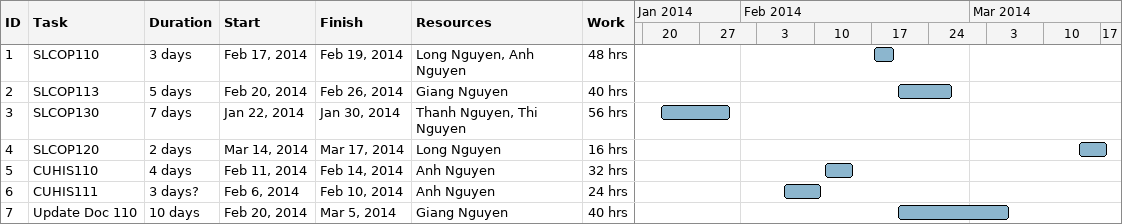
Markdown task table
| ID | Task | Duration | Start | Finish | Resources | Work (h) |
|---|---|---|---|---|---|---|
| 1 | SLCOP110 | 3d | 2014-02-17 | 2014-02-19 | Long Nguyen, Anh Nguyen | 48 |
| 2 | SLCOP113 | 5d | 2014-02-20 | 2014-02-26 | Giang Nguyen | 40 |
| 3 | SLCOP130 | 7d | 2014-01-22 | 2014-01-30 | Thanh Nguyen, Thi Nguyen | 56 |
| 4 | SLCOP120 | 2d | 2014-03-14 | 2014-03-17 | Long Nguyen | 16 |
| 5 | CUHIS110 | 4d | 2014-02-11 | 2014-02-14 | Anh Nguyen | 32 |
| 6 | CUHIS111 | 3d? | 2014-02-06 | 2014-02-10 | Anh Nguyen | 24 |
| 7 | Update Doc 110 | 10d | 2014-02-20 | 2014-03-05 | Giang Nguyen | 40 |
